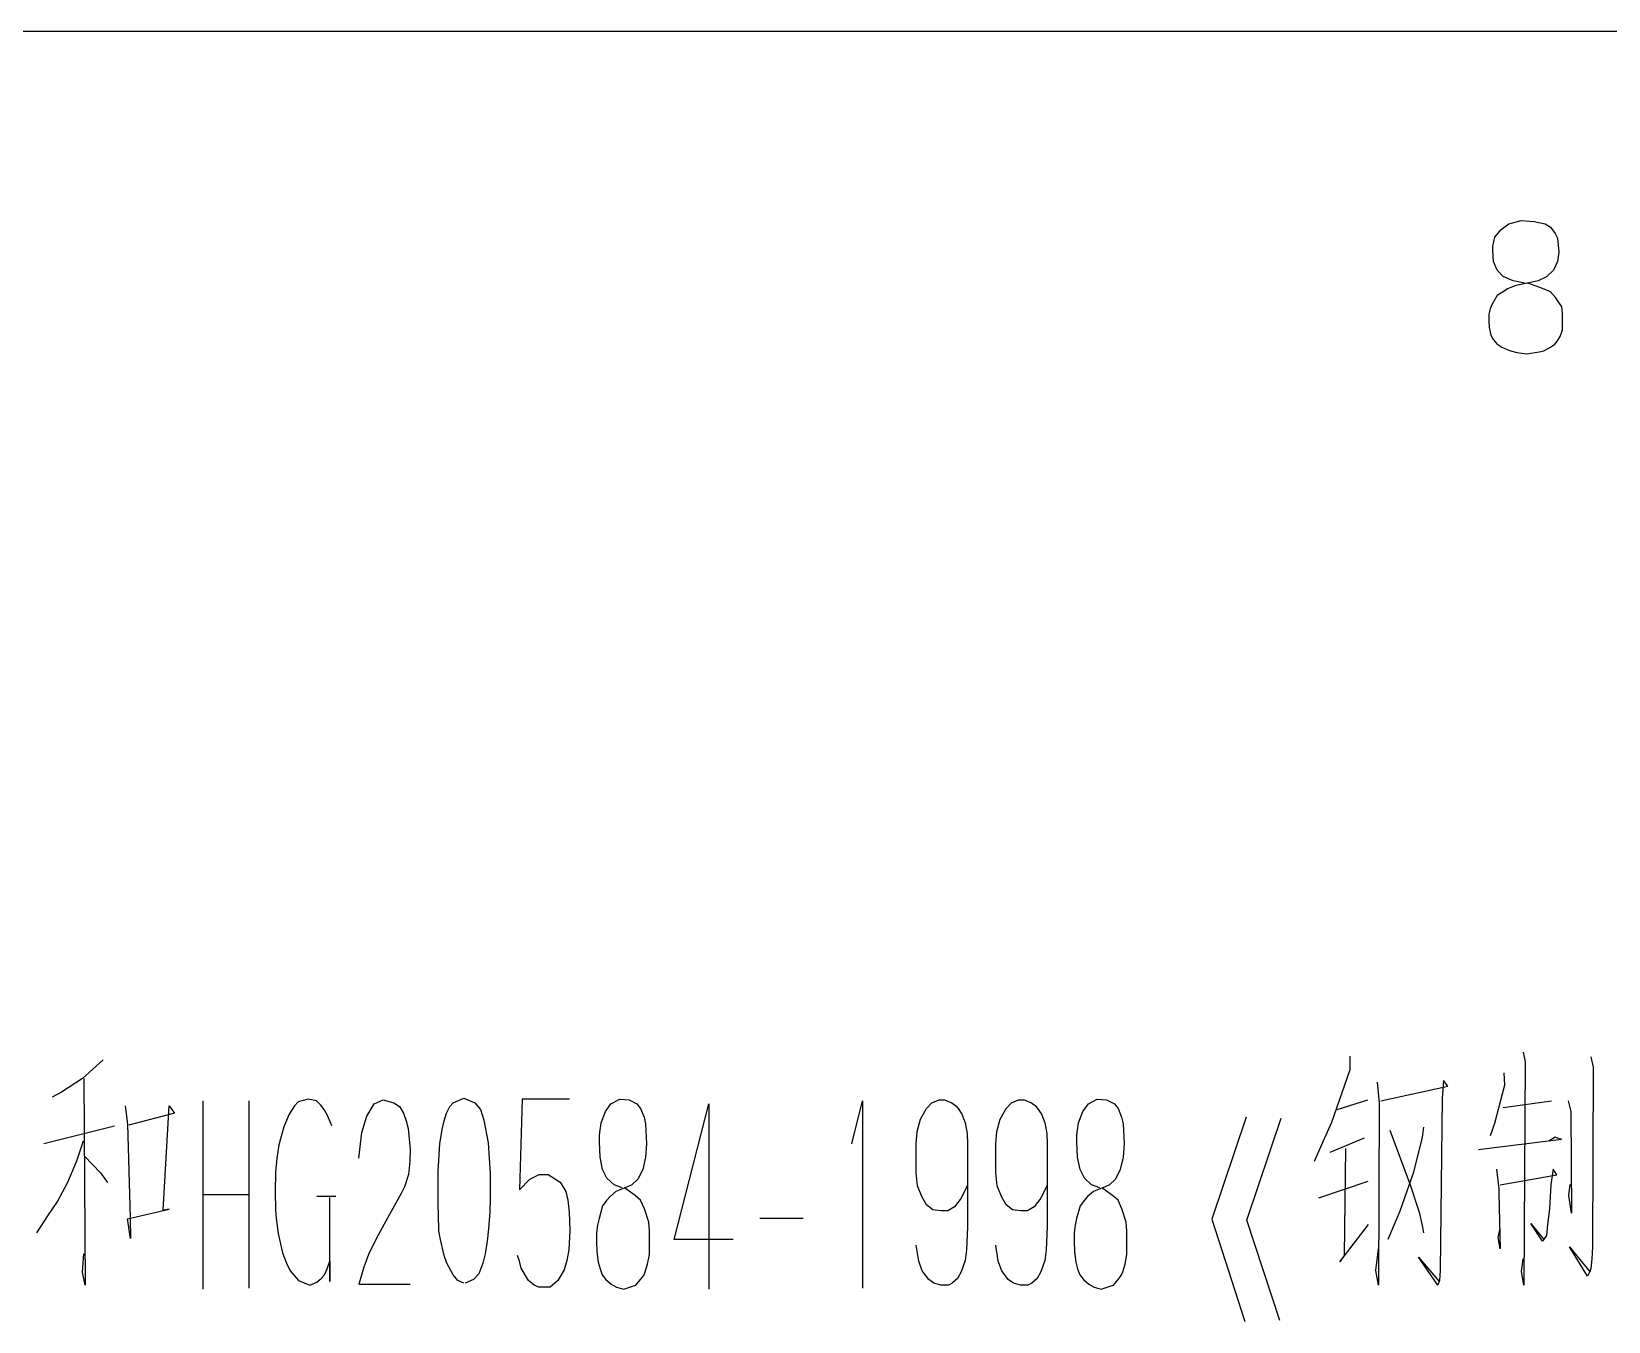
# Model space of a CAD drawing. Extents: x 0 to 8410, y 0 to 11890.
# Drawn here: x 7571.6 to 7901.8, y 11619.8 to 11890 of the extents above; entities that cross this region are included whole.
import ezdxf

# ---------------------------------------------------------------- set-up
doc = ezdxf.new("R2010")
doc.units = 0
doc.header["$MEASUREMENT"] = 0
doc.layers.add('6', color=7, linetype='Continuous')
doc.layers.add('8', color=7, linetype='Continuous')

# ---------------------------------------------------------------- blocks, each defined once
blk = doc.blocks.new('BLKENT714')
at = {"layer": '8', "color": 15, "linetype": 'Continuous'}
blk.add_line((8410, 11890), (0, 11890), dxfattribs=at)
at = {"layer": '8', "color": 2, "linetype": 'Continuous'}
for p, q in [((7878.02, 11846.9), (7879.3, 11848.5)), ((7879.3, 11848.5), (7880.94, 11849.7)), ((7880.94, 11849.7), (7883.51, 11850.4)), ((7883.51, 11850.4), (7886.25, 11850.2)), ((7886.25, 11850.2), (7888.54, 11849.7)), ((7888.54, 11849.7), (7889.64, 11849)), ((7889.64, 11849), (7890.64, 11847.7)), ((7877.56, 11845), (7878.02, 11846.9)), ((7890.64, 11847.7), (7891.1, 11846.7)), ((7891.1, 11846.7), (7891.38, 11843.8)), ((7877.56, 11844.1), (7877.56, 11845)), ((7877.74, 11841.8), (7877.56, 11844.1)), ((7891.38, 11843.8), (7891.1, 11841.8)), ((7878.47, 11840), (7877.74, 11841.8)), ((7879.75, 11838.7), (7878.47, 11840)), ((7881.86, 11837.8), (7879.75, 11838.7)), ((7888.81, 11838.6), (7887.07, 11837.8)), ((7890.28, 11840), (7888.81, 11838.6)), ((7891.1, 11841.8), (7890.28, 11840)), ((7879.75, 11835.5), (7878.47, 11834.7)), ((7880.67, 11836.1), (7879.75, 11835.5)), ((7882.41, 11836.8), (7880.67, 11836.1)), ((7884.24, 11837.3), (7881.86, 11837.8)), ((7885.79, 11837.5), (7882.41, 11836.8)), ((7887.99, 11836.2), (7884.88, 11837.3)), ((7887.07, 11837.8), (7885.79, 11837.5)), ((7889.64, 11835.5), (7887.99, 11836.2)), ((7890.73, 11834.3), (7889.64, 11835.5)), ((7877.47, 11832.9), (7877.01, 11831.9)), ((7878.47, 11834.7), (7877.47, 11832.9)), ((7892.02, 11832.3), (7890.73, 11834.3)), ((7892.2, 11831), (7892.02, 11832.3)), ((7877.01, 11831.9), (7876.73, 11830.8)), ((7876.73, 11830.8), (7876.73, 11829.5)), ((7876.73, 11829.5), (7876.83, 11828)), ((7892.2, 11829.2), (7892.2, 11831)), ((7892.2, 11827.5), (7892.2, 11829.2)), ((7876.83, 11828), (7877.19, 11826.4)), ((7877.19, 11826.4), (7877.74, 11825.4)), ((7877.74, 11825.4), (7878.38, 11824.6)), ((7891.01, 11825), (7891.65, 11826.1)), ((7891.65, 11826.1), (7892.2, 11827.5)), ((7878.38, 11824.6), (7879.48, 11823.9)), ((7879.48, 11823.9), (7881.04, 11823.2)), ((7881.04, 11823.2), (7882.59, 11822.8)), ((7882.59, 11822.8), (7884.7, 11822.5)), ((7884.7, 11822.5), (7887.26, 11822.9)), ((7887.26, 11822.9), (7888.26, 11823.1)), ((7888.26, 11823.1), (7889.64, 11823.9)), ((7889.64, 11823.9), (7890.55, 11824.5)), ((7890.55, 11824.5), (7891.01, 11825))]:
    blk.add_line(p, q, dxfattribs=at)
at = {"layer": '8', "color": 7, "linetype": 'Continuous', "const_width": 0.03}
blk.add_lwpolyline([(8310, 11790), (250, 11790)], dxfattribs=at)
blk = doc.blocks.new('BLKENT759')
at = {"layer": '8', "color": 2, "linetype": 'Continuous'}
for p, q in [((7586.57, 11674.6), (7582.25, 11670.7)), ((7847.61, 11675.4), (7847.61, 11672.5)), ((7883.95, 11676.2), (7884.35, 11674.2)), ((7884.35, 11674.2), (7884.08, 11627.4)), ((7898.07, 11675.2), (7898.59, 11673.1)), ((7582.25, 11670.7), (7577.81, 11667.8)), ((7582.51, 11670.7), (7582.78, 11627.4)), ((7847.61, 11672.5), (7843.82, 11661.5)), ((7867.22, 11670.3), (7866.96, 11666.6)), ((7868.14, 11669.1), (7867.22, 11670.3)), ((7879.9, 11671.9), (7880.03, 11669.3)), ((7898.59, 11673.1), (7898.46, 11635.4)), ((7577.81, 11667.8), (7575.85, 11666.8)), ((7853.37, 11669.9), (7853.76, 11665.6)), ((7854.15, 11666), (7868.14, 11669.1)), ((7880.03, 11669.3), (7877.94, 11661.3)), ((7591.14, 11665), (7591.66, 11661.1)), ((7599.11, 11643.1), (7600.42, 11665)), ((7600.42, 11665), (7601.47, 11663.4)), ((7607.42, 11666), (7607.42, 11626.6)), ((7617.09, 11666), (7617.09, 11626.8)), ((7626.63, 11665), (7625.52, 11663.2)), ((7627.42, 11665.8), (7626.63, 11665)), ((7629.51, 11666.4), (7627.42, 11665.8)), ((7631.21, 11666), (7629.51, 11666.4)), ((7632.06, 11665.2), (7631.21, 11666)), ((7632.84, 11664.2), (7632.06, 11665.2)), ((7633.62, 11662.8), (7632.84, 11664.2)), ((7641.8, 11662.8), (7643.3, 11665.4)), ((7643.3, 11665.4), (7645.19, 11666.2)), ((7645.19, 11666.2), (7647.42, 11665.6)), ((7647.42, 11665.6), (7648.59, 11664.8)), ((7648.59, 11664.8), (7649.44, 11663.4)), ((7658.46, 11663.4), (7659.18, 11664.8)), ((7659.18, 11664.8), (7659.83, 11665.6)), ((7659.83, 11665.6), (7662.06, 11666.6)), ((7662.06, 11666.6), (7664.41, 11665.6)), ((7664.41, 11665.6), (7665.59, 11664.2)), ((7665.59, 11664.2), (7666.3, 11662)), ((7674.28, 11666.4), (7673.76, 11647.4)), ((7684.21, 11666.4), (7674.28, 11666.4)), ((7690.82, 11661.4), (7691.73, 11663.8)), ((7691.73, 11663.8), (7692.91, 11665.4)), ((7692.91, 11665.4), (7694.74, 11666.4)), ((7694.74, 11666.4), (7696.7, 11666.2)), ((7696.7, 11666.2), (7698.33, 11665.4)), ((7698.33, 11665.4), (7699.12, 11664.4)), ((7699.12, 11664.4), (7699.84, 11662.6)), ((7706.11, 11637), (7713.43, 11665.4)), ((7713.43, 11665.4), (7713.43, 11626.6)), ((7743.36, 11657), (7745.59, 11666)), ((7745.59, 11666), (7745.59, 11626.8)), ((7757.74, 11662.2), (7758.99, 11664.4)), ((7758.99, 11664.4), (7760.1, 11665.6)), ((7760.1, 11665.6), (7761.6, 11666.2)), ((7761.6, 11666.2), (7762.78, 11666.2)), ((7762.78, 11666.2), (7764.28, 11665.6)), ((7764.28, 11665.6), (7765.13, 11665)), ((7765.13, 11665), (7765.59, 11664.4)), ((7765.59, 11664.4), (7766.37, 11663.2)), ((7774.41, 11662.2), (7775.65, 11664.4)), ((7775.65, 11664.4), (7776.76, 11665.6)), ((7776.76, 11665.6), (7778.27, 11666.2)), ((7778.27, 11666.2), (7779.44, 11666.2)), ((7779.44, 11666.2), (7780.95, 11665.6)), ((7780.95, 11665.6), (7781.8, 11665)), ((7781.8, 11665), (7782.25, 11664.4)), ((7782.25, 11664.4), (7783.04, 11663.2)), ((7790.82, 11661.4), (7791.73, 11663.8)), ((7791.73, 11663.8), (7792.91, 11665.4)), ((7792.91, 11665.4), (7794.74, 11666.4)), ((7794.74, 11666.4), (7796.7, 11666.2)), ((7796.7, 11666.2), (7798.33, 11665.4)), ((7798.33, 11665.4), (7799.12, 11664.4)), ((7799.12, 11664.4), (7799.84, 11662.6)), ((7845, 11664.2), (7851.41, 11666.2)), ((7853.76, 11665.6), (7853.63, 11627.4)), ((7866.96, 11666.6), (7866.57, 11630.5)), ((7879.77, 11664.6), (7889.84, 11666)), ((7893.37, 11666), (7893.89, 11663.8)), ((7893.89, 11663.8), (7894.02, 11642.5)), ((7588.92, 11660.7), (7574.15, 11657)), ((7591.66, 11661.1), (7592.19, 11641.5)), ((7601.47, 11663.4), (7591.93, 11660.9)), ((7624.41, 11660.6), (7623.36, 11656.8)), ((7625.52, 11663.2), (7624.41, 11660.6)), ((7634.47, 11660.8), (7633.62, 11662.8)), ((7640.75, 11659.4), (7641.8, 11662.8)), ((7649.44, 11663.4), (7650.03, 11661.8)), ((7650.03, 11661.8), (7650.42, 11660.2)), ((7657.55, 11660), (7658, 11661.8)), ((7658, 11661.8), (7658.46, 11663.4)), ((7666.3, 11662), (7667.22, 11657.2)), ((7690.49, 11658.8), (7690.82, 11661.4)), ((7699.84, 11662.6), (7700.16, 11661.2)), ((7700.16, 11661.2), (7700.36, 11657)), ((7757.03, 11659.6), (7757.74, 11662.2)), ((7766.37, 11663.2), (7767.09, 11661.4)), ((7767.09, 11661.4), (7767.48, 11659.2)), ((7773.69, 11659.6), (7774.41, 11662.2)), ((7783.04, 11663.2), (7783.76, 11661.4)), ((7783.76, 11661.4), (7784.15, 11659.2)), ((7790.49, 11658.8), (7790.82, 11661.4)), ((7799.84, 11662.6), (7800.16, 11661.2)), ((7800.16, 11661.2), (7800.36, 11657)), ((7825.91, 11662.6), (7818.73, 11641.2)), ((7826.05, 11641), (7833.23, 11662.4)), ((7843.82, 11661.5), (7841.99, 11657.4)), ((7863.04, 11660.5), (7862.78, 11658.4)), ((7877.94, 11661.3), (7877.03, 11658.7)), ((7582.38, 11657.6), (7580.95, 11653.4)), ((7640.1, 11654), (7640.75, 11659.4)), ((7650.42, 11660.2), (7650.88, 11655.8)), ((7656.7, 11651.2), (7657.09, 11657)), ((7657.09, 11657), (7657.55, 11660)), ((7667.22, 11657.2), (7667.61, 11650.8)), ((7690.49, 11657.4), (7690.49, 11658.8)), ((7690.62, 11654.2), (7690.49, 11657.4)), ((7700.36, 11657), (7700.16, 11654.2)), ((7756.83, 11657), (7757.03, 11659.6)), ((7756.83, 11654.2), (7756.83, 11657)), ((7767.48, 11659.2), (7767.55, 11657)), ((7767.55, 11657), (7767.55, 11647.8)), ((7773.5, 11657), (7773.69, 11659.6)), ((7773.5, 11654.2), (7773.5, 11657)), ((7784.15, 11659.2), (7784.22, 11657)), ((7784.22, 11657), (7784.22, 11647.8)), ((7790.49, 11657.4), (7790.49, 11658.8)), ((7790.62, 11654.2), (7790.49, 11657.4)), ((7800.36, 11657), (7800.16, 11654.2)), ((7841.99, 11657.4), (7840.16, 11653.3)), ((7850.62, 11658.2), (7843.43, 11655.2)), ((7855.98, 11659.9), (7860.29, 11648.4)), ((7862.78, 11658.4), (7860.95, 11651.1)), ((7874.54, 11655.8), (7891.93, 11658)), ((7890.62, 11658.4), (7889.31, 11657.6)), ((7891.67, 11658), (7890.62, 11658.4)), ((7891.93, 11658), (7891.67, 11658)), ((7582.64, 11654.4), (7586.04, 11650.9)), ((7622.91, 11654), (7622.64, 11651)), ((7623.36, 11656.8), (7622.91, 11654)), ((7650.88, 11655.8), (7650.75, 11653.4)), ((7691.14, 11651.6), (7690.62, 11654.2)), ((7700.16, 11654.2), (7699.57, 11651.6)), ((7756.83, 11651), (7756.83, 11654.2)), ((7773.5, 11651), (7773.5, 11654.2)), ((7791.14, 11651.6), (7790.62, 11654.2)), ((7800.16, 11654.2), (7799.57, 11651.6)), ((7846.7, 11656), (7846.44, 11633.6)), ((7580.95, 11653.4), (7579.11, 11648.9)), ((7586.04, 11650.9), (7587.48, 11648.9)), ((7622.64, 11651), (7622.58, 11647)), ((7650.49, 11650.6), (7649.7, 11648)), ((7650.75, 11653.4), (7650.49, 11650.6)), ((7656.7, 11644.2), (7656.7, 11651.2)), ((7667.61, 11650.8), (7667.61, 11645.6)), ((7675.91, 11649.6), (7677.87, 11650.6)), ((7677.87, 11650.6), (7679.77, 11650.6)), ((7679.77, 11650.6), (7682.25, 11649)), ((7692.06, 11649.8), (7691.14, 11651.6)), ((7699.57, 11651.6), (7698.53, 11649.6)), ((7757.09, 11648.2), (7756.83, 11651)), ((7773.76, 11648.2), (7773.5, 11651)), ((7792.06, 11649.8), (7791.14, 11651.6)), ((7799.57, 11651.6), (7798.53, 11649.6)), ((7860.95, 11651.1), (7858.07, 11642.9)), ((7878.33, 11651.7), (7878.86, 11647.6)), ((7879.12, 11648.4), (7891.01, 11650.5)), ((7890.23, 11651.7), (7889.71, 11648.5)), ((7891.01, 11650.5), (7890.23, 11651.7)), ((7579.11, 11648.9), (7577.02, 11645)), ((7649.7, 11648), (7648.98, 11646.6)), ((7673.76, 11647.4), (7675.91, 11649.6)), ((7682.25, 11649), (7683.43, 11647)), ((7693.56, 11648.4), (7692.06, 11649.8)), ((7695.26, 11647.8), (7693.56, 11648.4)), ((7696.37, 11648), (7693.95, 11647)), ((7697.94, 11646.2), (7695.72, 11647.8)), ((7697.29, 11648.4), (7696.37, 11648)), ((7698.53, 11649.6), (7697.29, 11648.4)), ((7758.01, 11646), (7757.09, 11648.2)), ((7767.48, 11648.2), (7766.24, 11645.6)), ((7767.55, 11647.8), (7767.55, 11639.6)), ((7774.67, 11646), (7773.76, 11648.2)), ((7784.15, 11648.2), (7782.91, 11645.6)), ((7784.22, 11647.8), (7784.22, 11639.6)), ((7793.56, 11648.4), (7792.06, 11649.8)), ((7795.26, 11647.8), (7793.56, 11648.4)), ((7796.37, 11648), (7793.95, 11647)), ((7797.94, 11646.2), (7795.72, 11647.8)), ((7797.29, 11648.4), (7796.37, 11648)), ((7798.53, 11649.6), (7797.29, 11648.4)), ((7851.41, 11649.1), (7841.08, 11645.6)), ((7860.29, 11648.4), (7862.12, 11642.7)), ((7878.86, 11647.6), (7878.86, 11646.6)), ((7889.71, 11648.5), (7889.44, 11643.4)), ((7893.5, 11646.2), (7893.76, 11648.5)), ((7577.02, 11645), (7574.93, 11641.9)), ((7607.42, 11646.4), (7616.96, 11646.4)), ((7622.58, 11647), (7622.64, 11643.2)), ((7635.26, 11646), (7631.34, 11646)), ((7634.02, 11628.2), (7634.02, 11645.8)), ((7648.98, 11646.6), (7646.5, 11642.2)), ((7656.76, 11642.2), (7656.7, 11644.2)), ((7667.61, 11645.6), (7667.55, 11642.8)), ((7683.43, 11647), (7683.89, 11645.2)), ((7683.89, 11645.2), (7684.15, 11642.8)), ((7691.14, 11644), (7690.42, 11641.4)), ((7692.06, 11645.2), (7691.14, 11644)), ((7692.71, 11646), (7692.06, 11645.2)), ((7693.95, 11647), (7692.71, 11646)), ((7699.12, 11645.2), (7697.94, 11646.2)), ((7699.9, 11643.4), (7699.12, 11645.2)), ((7758.99, 11644.2), (7758.01, 11646)), ((7760.29, 11643.2), (7758.99, 11644.2)), ((7764.87, 11643.8), (7763.43, 11643)), ((7766.24, 11645.6), (7764.87, 11643.8)), ((7775.65, 11644.2), (7774.67, 11646)), ((7776.96, 11643.2), (7775.65, 11644.2)), ((7781.54, 11643.8), (7780.1, 11643)), ((7782.91, 11645.6), (7781.54, 11643.8)), ((7791.14, 11644), (7790.42, 11641.4)), ((7792.06, 11645.2), (7791.14, 11644)), ((7792.71, 11646), (7792.06, 11645.2)), ((7793.95, 11647), (7792.71, 11646)), ((7799.12, 11645.2), (7797.94, 11646.2)), ((7799.9, 11643.4), (7799.12, 11645.2)), ((7878.86, 11646.6), (7879.12, 11635)), ((7894.02, 11642.5), (7893.5, 11646.2)), ((7574.93, 11641.9), (7572.58, 11638.4)), ((7591.66, 11641.3), (7600.42, 11643.3)), ((7592.32, 11637.2), (7591.66, 11641.3)), ((7592.19, 11641.5), (7592.32, 11637.2)), ((7600.42, 11643.3), (7599.11, 11643.1)), ((7622.64, 11643.2), (7622.78, 11641.4)), ((7622.78, 11641.4), (7623.23, 11638.2)), ((7646.5, 11642.2), (7643.89, 11637.4)), ((7656.89, 11638.8), (7656.76, 11642.2)), ((7667.55, 11642.8), (7667.29, 11639.2)), ((7684.15, 11642.8), (7684.28, 11638.8)), ((7690.42, 11641.4), (7690.1, 11640)), ((7700.82, 11640.6), (7699.9, 11643.4)), ((7700.95, 11638.8), (7700.82, 11640.6)), ((7733.17, 11641.4), (7724.08, 11641.4)), ((7761.99, 11643), (7760.29, 11643.2)), ((7763.43, 11643), (7761.99, 11643)), ((7778.66, 11643), (7776.96, 11643.2)), ((7780.1, 11643), (7778.66, 11643)), ((7790.42, 11641.4), (7790.1, 11640)), ((7800.82, 11640.6), (7799.9, 11643.4)), ((7800.95, 11638.8), (7800.82, 11640.6)), ((7818.73, 11641.2), (7825.65, 11619.8)), ((7832.97, 11620), (7826.05, 11641)), ((7858.07, 11642.9), (7855.59, 11637)), ((7862.12, 11642.7), (7862.78, 11639.9)), ((7889.44, 11643.4), (7889.05, 11640.1)), ((7623.23, 11638.2), (7624.15, 11634.2)), ((7643.89, 11637.4), (7642.12, 11633.8)), ((7657.22, 11637), (7656.89, 11638.8)), ((7667.29, 11639.2), (7666.96, 11636.6)), ((7684.28, 11638.8), (7684.08, 11634.8)), ((7690.1, 11640), (7689.9, 11638.4)), ((7689.9, 11638.4), (7689.9, 11636.6)), ((7700.95, 11636.2), (7700.95, 11638.8)), ((7767.55, 11639.6), (7767.35, 11634.8)), ((7784.22, 11639.6), (7784.02, 11634.8)), ((7790.1, 11640), (7789.9, 11638.4)), ((7789.9, 11638.4), (7789.9, 11636.6)), ((7800.95, 11636.2), (7800.95, 11638.8)), ((7845.52, 11632.3), (7851.54, 11640.1)), ((7862.78, 11639.9), (7863.04, 11638.4)), ((7878.72, 11637.4), (7879.12, 11639.3)), ((7879.12, 11635), (7878.72, 11637.4)), ((7888.01, 11636.6), (7885.52, 11640.3)), ((7885.52, 11640.3), (7888.27, 11637)), ((7888.79, 11637.8), (7888.01, 11636.6)), ((7889.05, 11640.1), (7888.79, 11637.8)), ((7582.25, 11630.1), (7582.51, 11634)), ((7624.15, 11634.2), (7624.93, 11632)), ((7658, 11633.6), (7657.22, 11637)), ((7666.57, 11634), (7666.04, 11632)), ((7666.96, 11636.6), (7666.57, 11634)), ((7684.08, 11634.8), (7683.69, 11632.6)), ((7689.9, 11636.6), (7689.97, 11634.4)), ((7689.97, 11634.4), (7690.23, 11632.2)), ((7700.95, 11633.8), (7700.95, 11636.2)), ((7718.46, 11637), (7706.11, 11637)), ((7757.35, 11632.4), (7756.83, 11635.8)), ((7767.35, 11634.8), (7767.09, 11632.6)), ((7774.02, 11632.4), (7773.5, 11635.8)), ((7784.02, 11634.8), (7783.76, 11632.6)), ((7789.9, 11636.6), (7789.97, 11634.4)), ((7789.97, 11634.4), (7790.23, 11632.2)), ((7800.95, 11633.8), (7800.95, 11636.2)), ((7853.1, 11630.5), (7853.63, 11635)), ((7897.42, 11629.3), (7893.63, 11635.4)), ((7893.63, 11635.4), (7897.94, 11630.1)), ((7898.46, 11635.4), (7898.33, 11632.9)), ((7624.93, 11632), (7625.72, 11630.4)), ((7632.91, 11629.6), (7633.49, 11630.8)), ((7633.49, 11630.8), (7634.02, 11632.4)), ((7634.02, 11632.4), (7634.02, 11628.2)), ((7641.14, 11631.2), (7640.1, 11627.6)), ((7642.12, 11633.8), (7641.14, 11631.2)), ((7658.53, 11632), (7658, 11633.6)), ((7659.83, 11629.6), (7658.53, 11632)), ((7666.04, 11632), (7665.26, 11629.8)), ((7673.76, 11632.4), (7673.36, 11633.6)), ((7674.08, 11631), (7673.76, 11632.4)), ((7675.65, 11628.4), (7674.08, 11631)), ((7683.1, 11630.6), (7681.8, 11628.4)), ((7683.69, 11632.6), (7683.1, 11630.6)), ((7690.23, 11632.2), (7690.62, 11630.8)), ((7690.62, 11630.8), (7691.08, 11629.6)), ((7700.1, 11630.2), (7700.55, 11631.8)), ((7700.55, 11631.8), (7700.95, 11633.8)), ((7758.07, 11630.4), (7757.35, 11632.4)), ((7767.09, 11632.6), (7766.24, 11630.2)), ((7774.74, 11630.4), (7774.02, 11632.4)), ((7783.76, 11632.6), (7782.91, 11630.2)), ((7790.23, 11632.2), (7790.62, 11630.8)), ((7790.62, 11630.8), (7791.08, 11629.6)), ((7800.1, 11630.2), (7800.56, 11631.8)), ((7800.56, 11631.8), (7800.95, 11633.8)), ((7846.44, 11633.6), (7845.52, 11632.3)), ((7866.05, 11627.4), (7861.99, 11633.3)), ((7861.99, 11633.3), (7866.31, 11628.2)), ((7883.56, 11630.3), (7883.95, 11632.9)), ((7898.07, 11630.9), (7897.81, 11630.1)), ((7898.33, 11632.9), (7898.07, 11630.9)), ((7582.78, 11627.4), (7582.25, 11630.1)), ((7625.72, 11630.4), (7627.48, 11628.4)), ((7627.48, 11628.4), (7629.83, 11627.4)), ((7629.83, 11627.4), (7631.34, 11628)), ((7631.34, 11628), (7632.25, 11628.8)), ((7632.25, 11628.8), (7632.91, 11629.6)), ((7640.1, 11627.6), (7650.88, 11627.6)), ((7660.81, 11628.4), (7659.83, 11629.6)), ((7662.12, 11627.8), (7660.81, 11628.4)), ((7664.15, 11628.6), (7662.38, 11627.8)), ((7665.26, 11629.8), (7664.15, 11628.6)), ((7676.83, 11627.4), (7675.65, 11628.4)), ((7677.81, 11627), (7676.83, 11627.4)), ((7681.8, 11628.4), (7680.16, 11627)), ((7691.08, 11629.6), (7691.86, 11628.6)), ((7691.86, 11628.6), (7692.97, 11627.6)), ((7692.97, 11627.6), (7694.08, 11627)), ((7697.42, 11627.2), (7698.14, 11627.4)), ((7698.14, 11627.4), (7699.12, 11628.6)), ((7699.12, 11628.6), (7699.77, 11629.4)), ((7699.77, 11629.4), (7700.1, 11630.2)), ((7759.44, 11628.6), (7758.07, 11630.4)), ((7760.55, 11627.8), (7759.44, 11628.6)), ((7761.99, 11627.4), (7760.55, 11627.8)), ((7763.56, 11627.4), (7761.99, 11627.4)), ((7764.35, 11627.8), (7763.56, 11627.4)), ((7765.46, 11628.8), (7764.35, 11627.8)), ((7766.24, 11630.2), (7765.46, 11628.8)), ((7776.11, 11628.6), (7774.74, 11630.4)), ((7777.22, 11627.8), (7776.11, 11628.6)), ((7778.66, 11627.4), (7777.22, 11627.8)), ((7780.23, 11627.4), (7778.66, 11627.4)), ((7781.01, 11627.8), (7780.23, 11627.4)), ((7782.12, 11628.8), (7781.01, 11627.8)), ((7782.91, 11630.2), (7782.12, 11628.8)), ((7791.08, 11629.6), (7791.86, 11628.6)), ((7791.86, 11628.6), (7792.97, 11627.6)), ((7792.97, 11627.6), (7794.08, 11627)), ((7797.42, 11627.2), (7798.14, 11627.4)), ((7798.14, 11627.4), (7799.12, 11628.6)), ((7799.12, 11628.6), (7799.77, 11629.4)), ((7799.77, 11629.4), (7800.1, 11630.2)), ((7853.63, 11627.4), (7853.1, 11630.5)), ((7866.44, 11628.4), (7866.05, 11627.4)), ((7866.57, 11630.5), (7866.44, 11628.4)), ((7884.08, 11627.4), (7883.56, 11630.3)), ((7897.81, 11630.1), (7897.42, 11629.3)), ((7680.16, 11627), (7677.81, 11627)), ((7694.08, 11627), (7695.59, 11626.6)), ((7695.59, 11626.6), (7697.42, 11627.2)), ((7794.08, 11627), (7795.59, 11626.6)), ((7795.59, 11626.6), (7797.42, 11627.2))]:
    blk.add_line(p, q, dxfattribs=at)

msp = doc.modelspace()

# ---------------------------------------------------------------- block references
at = {"layer": '6'}
for name in ['BLKENT714', 'BLKENT759']:
    msp.add_blockref(name, (0, 0), dxfattribs=at)

doc.saveas('drawing.dxf')
